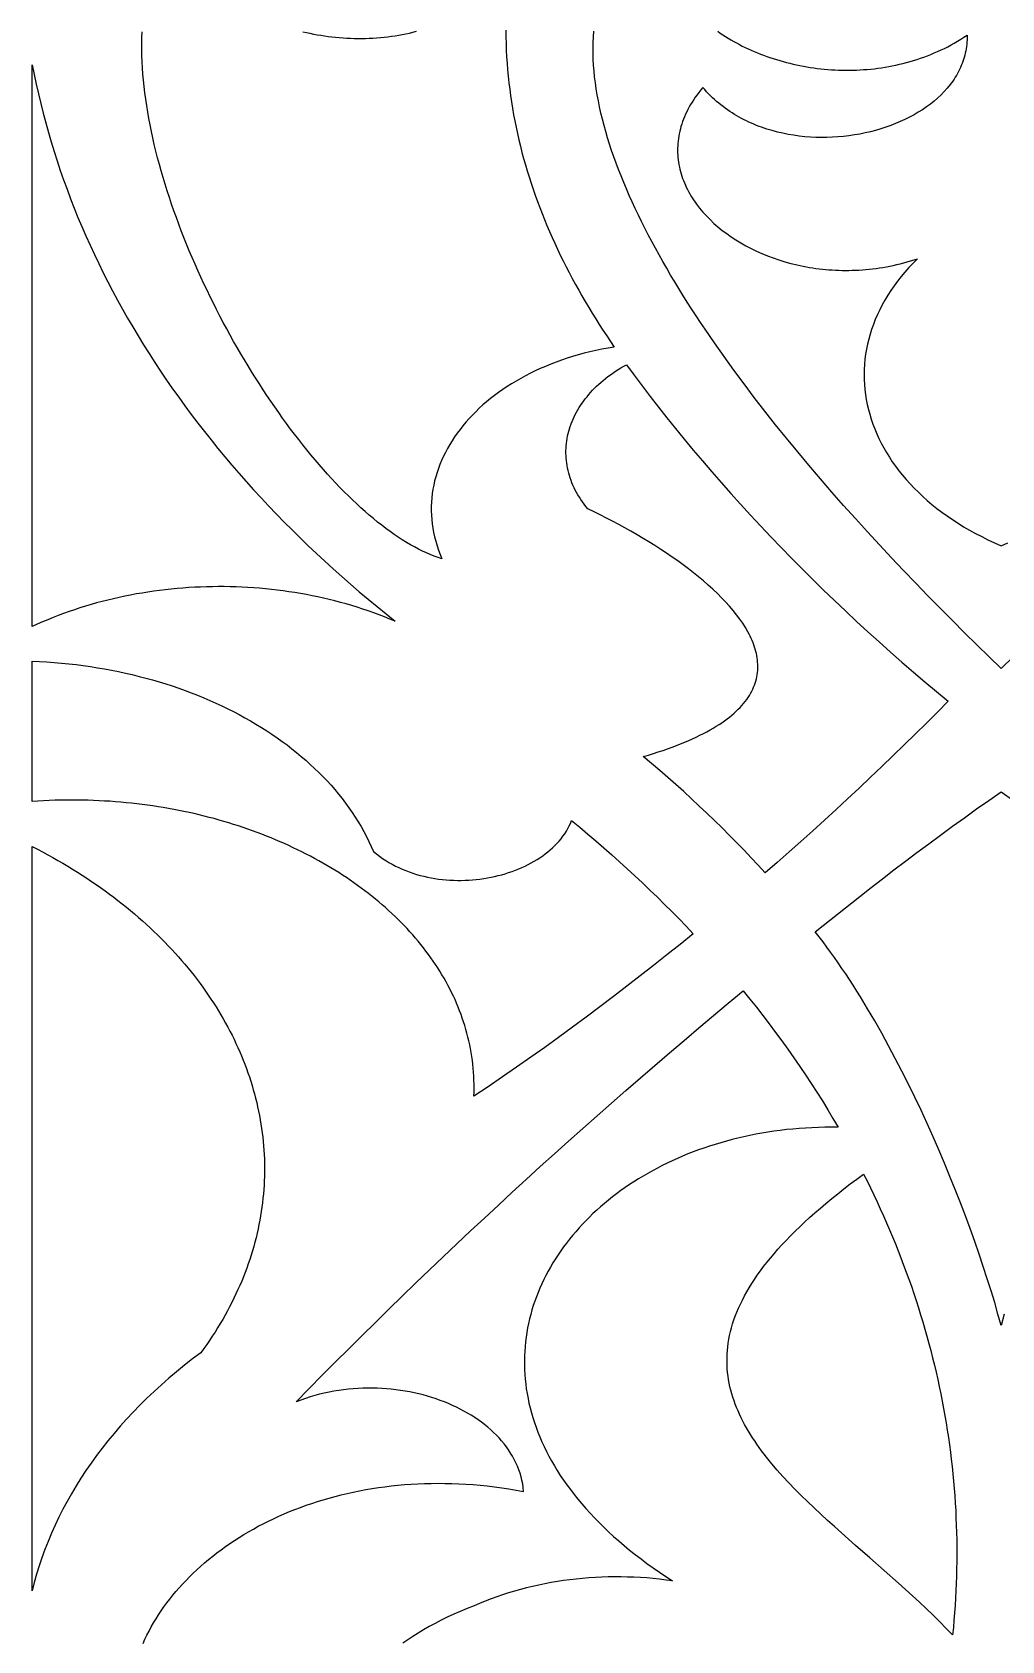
# Model space of a CAD drawing. Extents: x -4950 to -2150, y -1354 to 1346.
# Drawn here: x -4749.8 to -4600.4, y -810.6 to -562.7 of the extents above; entities that cross this region are included whole.
import ezdxf

# ---------------------------------------------------------------- set-up
doc = ezdxf.new("R2010")
doc.units = 0
doc.layers.add('LAYER_1', color=18, linetype='CONTINUOUS')

msp = doc.modelspace()

# ---------------------------------------------------------------- linework, layer by layer
at = {"layer": 'LAYER_1'}
for points in [[(-4676.87, -562.46), (-4676.86, -563.48), (-4676.83, -564.5), (-4676.79, -565.52), (-4676.74, -566.53), (-4676.67, -567.53), (-4676.59, -568.53), (-4676.5, -569.53), (-4676.39, -570.53), (-4676.27, -571.52), (-4676.14, -572.51), (-4675.99, -573.5), (-4675.83, -574.48), (-4675.66, -575.46), (-4675.48, -576.43), (-4675.28, -577.4), (-4675.08, -578.37), (-4674.86, -579.34), (-4674.62, -580.3), (-4674.38, -581.26), (-4674.12, -582.21), (-4673.85, -583.17), (-4673.57, -584.12), (-4673.28, -585.06), (-4672.98, -586.01), (-4672.66, -586.95), (-4672.34, -587.88), (-4672, -588.82), (-4671.65, -589.75), (-4671.29, -590.68), (-4670.92, -591.6), (-4670.54, -592.52), (-4670.15, -593.44), (-4669.74, -594.36), (-4669.33, -595.27), (-4668.9, -596.19), (-4668.47, -597.09), (-4668.02, -598), (-4667.57, -598.9), (-4667.1, -599.8), (-4666.62, -600.7), (-4666.14, -601.6), (-4665.64, -602.49), (-4665.14, -603.38), (-4664.62, -604.26), (-4664.1, -605.15), (-4663.56, -606.03), (-4663.02, -606.91), (-4662.47, -607.79), (-4661.9, -608.66), (-4661.33, -609.54), (-4660.75, -610.41), (-4660.16, -611.27), (-4661.12, -611.43), (-4662.06, -611.61), (-4662.99, -611.8), (-4663.9, -612.01), (-4664.81, -612.23), (-4665.7, -612.47), (-4666.58, -612.73), (-4667.44, -613), (-4668.29, -613.29), (-4669.13, -613.59), (-4669.95, -613.9), (-4670.76, -614.24), (-4671.55, -614.58), (-4672.33, -614.94), (-4673.09, -615.31), (-4673.83, -615.69), (-4674.57, -616.09), (-4675.28, -616.5), (-4675.98, -616.92), (-4676.66, -617.36), (-4677.33, -617.8), (-4677.98, -618.26), (-4678.61, -618.73), (-4679.22, -619.21), (-4679.82, -619.69), (-4680.4, -620.19), (-4680.96, -620.7), (-4681.5, -621.22), (-4682.02, -621.75), (-4682.53, -622.29), (-4683.01, -622.83), (-4683.48, -623.39), (-4683.92, -623.95), (-4684.35, -624.52), (-4684.76, -625.1), (-4685.14, -625.69), (-4685.51, -626.28), (-4685.85, -626.88), (-4686.18, -627.49), (-4686.48, -628.1), (-4686.76, -628.72), (-4687.02, -629.34), (-4687.25, -629.97), (-4687.47, -630.6), (-4687.66, -631.24), (-4687.83, -631.88), (-4687.98, -632.53), (-4688.1, -633.18), (-4688.2, -633.84), (-4688.27, -634.5), (-4688.33, -635.16), (-4688.35, -635.82), (-4688.36, -636.49), (-4688.34, -637.16), (-4688.29, -637.83), (-4688.22, -638.5), (-4688.12, -639.17), (-4688, -639.84), (-4687.85, -640.52), (-4687.67, -641.19), (-4687.47, -641.87), (-4687.25, -642.55), (-4686.99, -643.22), (-4686.71, -643.89), (-4687.3, -643.7), (-4687.9, -643.49), (-4688.5, -643.25), (-4689.11, -642.99), (-4689.72, -642.71), (-4690.33, -642.4), (-4690.95, -642.07), (-4691.57, -641.73), (-4692.19, -641.36), (-4692.82, -640.97), (-4693.45, -640.56), (-4694.08, -640.13), (-4694.71, -639.68), (-4695.35, -639.22), (-4695.99, -638.73), (-4696.63, -638.22), (-4697.27, -637.7), (-4697.91, -637.16), (-4698.55, -636.6), (-4699.2, -636.02), (-4699.84, -635.43), (-4700.49, -634.82), (-4701.13, -634.19), (-4701.77, -633.55), (-4702.42, -632.89), (-4703.06, -632.22), (-4703.7, -631.53), (-4704.34, -630.83), (-4704.98, -630.11), (-4705.62, -629.38), (-4706.26, -628.63), (-4706.89, -627.87), (-4707.52, -627.1), (-4708.15, -626.32), (-4708.78, -625.52), (-4709.4, -624.71), (-4710.02, -623.89), (-4710.64, -623.06), (-4711.25, -622.21), (-4711.86, -621.36), (-4712.47, -620.49), (-4713.07, -619.62), (-4713.67, -618.74), (-4714.26, -617.84), (-4714.84, -616.94), (-4715.43, -616.03), (-4716, -615.11), (-4716.57, -614.18), (-4717.14, -613.24), (-4717.7, -612.3), (-4718.25, -611.34), (-4718.8, -610.39), (-4719.33, -609.42), (-4719.87, -608.45), (-4720.39, -607.47), (-4720.91, -606.49), (-4721.42, -605.5), (-4721.92, -604.51), (-4722.42, -603.51), (-4722.9, -602.51), (-4723.38, -601.51), (-4723.85, -600.5), (-4724.3, -599.49), (-4724.75, -598.47), (-4725.2, -597.45), (-4725.63, -596.43), (-4726.05, -595.41), (-4726.46, -594.39), (-4726.86, -593.36), (-4727.25, -592.33), (-4727.63, -591.31), (-4727.99, -590.28), (-4728.35, -589.25), (-4728.7, -588.23), (-4729.03, -587.2), (-4729.35, -586.17), (-4729.66, -585.15), (-4729.96, -584.13), (-4730.24, -583.11), (-4730.51, -582.09), (-4730.77, -581.07), (-4731.02, -580.06), (-4731.25, -579.05), (-4731.47, -578.04), (-4731.67, -577.04), (-4731.86, -576.04), (-4732.03, -575.05), (-4732.19, -574.06), (-4732.34, -573.08), (-4732.47, -572.1), (-4732.59, -571.12), (-4732.69, -570.16), (-4732.77, -569.2), (-4732.84, -568.25), (-4732.89, -567.3), (-4732.92, -566.36), (-4732.94, -565.43), (-4732.94, -564.51), (-4732.93, -563.59), (-4732.9, -562.69)], [(-4708.15, -562.67), (-4707.6, -562.8), (-4707.04, -562.92), (-4706.49, -563.03), (-4705.93, -563.14), (-4705.37, -563.23), (-4704.8, -563.32), (-4704.23, -563.39), (-4703.66, -563.46), (-4703.09, -563.52), (-4702.52, -563.57), (-4701.95, -563.62), (-4701.37, -563.65), (-4700.8, -563.68), (-4700.22, -563.7), (-4699.64, -563.71), (-4699.07, -563.71), (-4698.49, -563.7), (-4697.92, -563.68), (-4697.34, -563.65), (-4696.77, -563.62), (-4696.2, -563.57), (-4695.63, -563.52), (-4695.06, -563.45), (-4694.49, -563.38), (-4693.93, -563.3), (-4693.37, -563.21), (-4692.82, -563.11), (-4692.26, -563), (-4691.71, -562.88), (-4691.17, -562.75), (-4690.63, -562.61)], [(-4598.68, -658.98), (-4600.55, -660.78), (-4602.42, -658.98), (-4604.3, -657.15), (-4606.18, -655.3), (-4608.07, -653.42), (-4609.95, -651.52), (-4611.84, -649.6), (-4613.72, -647.66), (-4615.59, -645.7), (-4617.46, -643.72), (-4619.32, -641.73), (-4621.17, -639.72), (-4623, -637.7), (-4624.82, -635.66), (-4626.62, -633.61), (-4628.4, -631.55), (-4630.16, -629.48), (-4631.9, -627.41), (-4633.61, -625.32), (-4635.3, -623.23), (-4636.95, -621.14), (-4638.58, -619.04), (-4640.17, -616.94), (-4641.72, -614.83), (-4643.24, -612.73), (-4644.72, -610.63), (-4646.16, -608.53), (-4646.86, -607.48), (-4647.56, -606.43), (-4648.24, -605.38), (-4648.91, -604.34), (-4649.57, -603.29), (-4650.21, -602.25), (-4650.84, -601.21), (-4651.47, -600.17), (-4652.07, -599.13), (-4652.67, -598.1), (-4653.25, -597.07), (-4653.82, -596.04), (-4654.38, -595.01), (-4654.92, -593.98), (-4655.44, -592.96), (-4655.96, -591.94), (-4656.45, -590.92), (-4656.94, -589.91), (-4657.4, -588.9), (-4657.86, -587.9), (-4658.29, -586.89), (-4658.71, -585.9), (-4659.12, -584.9), (-4659.51, -583.91), (-4659.88, -582.92), (-4660.23, -581.94), (-4660.57, -580.97), (-4660.89, -579.99), (-4661.19, -579.03), (-4661.47, -578.06), (-4661.74, -577.11), (-4661.99, -576.15), (-4662.21, -575.21), (-4662.42, -574.27), (-4662.61, -573.33), (-4662.79, -572.4), (-4662.94, -571.48), (-4663.07, -570.56), (-4663.18, -569.65), (-4663.27, -568.75), (-4663.34, -567.85), (-4663.39, -566.96), (-4663.42, -566.08), (-4663.43, -565.2), (-4663.41, -564.33), (-4663.38, -563.47), (-4663.32, -562.61)], [(-4644.22, -562.6), (-4643.82, -562.88), (-4643.42, -563.15), (-4643.01, -563.41), (-4642.6, -563.67), (-4642.18, -563.92), (-4641.75, -564.17), (-4641.31, -564.41), (-4640.87, -564.65), (-4640.43, -564.88), (-4639.98, -565.1), (-4639.52, -565.32), (-4639.05, -565.53), (-4638.59, -565.73), (-4638.11, -565.93), (-4637.63, -566.12), (-4637.15, -566.31), (-4636.66, -566.48), (-4636.17, -566.66), (-4635.67, -566.82), (-4635.17, -566.98), (-4634.66, -567.13), (-4634.16, -567.27), (-4633.64, -567.41), (-4633.13, -567.54), (-4632.61, -567.66), (-4632.08, -567.78), (-4631.56, -567.89), (-4631.03, -567.99), (-4630.5, -568.08), (-4629.96, -568.17), (-4629.42, -568.25), (-4628.89, -568.32), (-4628.34, -568.38), (-4627.8, -568.44), (-4627.26, -568.49), (-4626.71, -568.53), (-4626.16, -568.56), (-4625.61, -568.58), (-4625.06, -568.6), (-4624.51, -568.61), (-4623.96, -568.61), (-4623.4, -568.6), (-4622.85, -568.58), (-4622.3, -568.55), (-4621.74, -568.52), (-4621.19, -568.48), (-4620.63, -568.43), (-4620.08, -568.37), (-4619.53, -568.3), (-4618.97, -568.22), (-4618.42, -568.13), (-4617.87, -568.04), (-4617.32, -567.93), (-4616.77, -567.82), (-4616.22, -567.7), (-4615.68, -567.57), (-4615.13, -567.42), (-4614.59, -567.27), (-4614.05, -567.11), (-4613.51, -566.94), (-4612.98, -566.76), (-4612.44, -566.58), (-4611.91, -566.38), (-4611.38, -566.17), (-4610.86, -565.95), (-4610.34, -565.72), (-4609.82, -565.49), (-4609.3, -565.24), (-4608.79, -564.98), (-4608.28, -564.71), (-4607.78, -564.43), (-4607.28, -564.14), (-4606.78, -563.84), (-4606.29, -563.53), (-4605.8, -563.21), (-4605.8, -563.57), (-4605.81, -563.92), (-4605.83, -564.27), (-4605.86, -564.62), (-4605.9, -564.96), (-4605.95, -565.3), (-4606.01, -565.64), (-4606.08, -565.97), (-4606.16, -566.3), (-4606.25, -566.63), (-4606.35, -566.95), (-4606.45, -567.27), (-4606.57, -567.58), (-4606.7, -567.9), (-4606.83, -568.21), (-4606.97, -568.51), (-4607.12, -568.81), (-4607.28, -569.11), (-4607.45, -569.41), (-4607.63, -569.7), (-4607.81, -569.99), (-4608.01, -570.27), (-4608.21, -570.55), (-4608.42, -570.83), (-4608.85, -571.37), (-4609.32, -571.89), (-4609.82, -572.4), (-4610.34, -572.89), (-4610.89, -573.36), (-4611.46, -573.82), (-4612.06, -574.26), (-4612.68, -574.69), (-4613.32, -575.09), (-4613.98, -575.48), (-4614.67, -575.85), (-4615.37, -576.19), (-4616.09, -576.52), (-4616.82, -576.83), (-4617.57, -577.13), (-4618.34, -577.4), (-4619.11, -577.65), (-4619.9, -577.88), (-4620.7, -578.09), (-4621.52, -578.27), (-4622.34, -578.44), (-4623.16, -578.58), (-4624, -578.71), (-4624.84, -578.8), (-4625.69, -578.88), (-4626.54, -578.94), (-4627.39, -578.97), (-4628.24, -578.97), (-4629.1, -578.96), (-4629.95, -578.91), (-4630.81, -578.85), (-4631.66, -578.76), (-4632.5, -578.64), (-4633.35, -578.5), (-4634.18, -578.33), (-4635.01, -578.14), (-4635.84, -577.92), (-4636.65, -577.68), (-4637.45, -577.4), (-4637.85, -577.26), (-4638.25, -577.1), (-4638.64, -576.94), (-4639.03, -576.78), (-4639.41, -576.6), (-4639.79, -576.42), (-4640.17, -576.23), (-4640.55, -576.04), (-4640.92, -575.84), (-4641.28, -575.63), (-4641.65, -575.41), (-4642.01, -575.19), (-4642.36, -574.95), (-4642.71, -574.72), (-4643.06, -574.47), (-4643.4, -574.22), (-4643.73, -573.96), (-4644.07, -573.69), (-4644.39, -573.41), (-4644.71, -573.13), (-4645.03, -572.84), (-4645.34, -572.54), (-4645.64, -572.24), (-4645.94, -571.92), (-4646.23, -571.6), (-4646.52, -571.27), (-4646.83, -571.65), (-4647.12, -572.02), (-4647.4, -572.39), (-4647.67, -572.77), (-4647.92, -573.14), (-4648.16, -573.52), (-4648.39, -573.89), (-4648.61, -574.27), (-4648.81, -574.64), (-4649, -575.02), (-4649.18, -575.39), (-4649.34, -575.77), (-4649.49, -576.15), (-4649.63, -576.52), (-4649.76, -576.9), (-4649.88, -577.27), (-4649.98, -577.65), (-4650.08, -578.02), (-4650.16, -578.39), (-4650.23, -578.77), (-4650.28, -579.14), (-4650.33, -579.51), (-4650.37, -579.88), (-4650.39, -580.25), (-4650.41, -580.62), (-4650.41, -580.99), (-4650.4, -581.35), (-4650.38, -581.72), (-4650.35, -582.08), (-4650.31, -582.44), (-4650.26, -582.8), (-4650.2, -583.16), (-4650.13, -583.52), (-4650.05, -583.87), (-4649.96, -584.22), (-4649.86, -584.57), (-4649.75, -584.92), (-4649.63, -585.27), (-4649.5, -585.61), (-4649.36, -585.96), (-4649.21, -586.3), (-4649.06, -586.63), (-4648.89, -586.97), (-4648.72, -587.3), (-4648.53, -587.63), (-4648.34, -587.96), (-4648.14, -588.28), (-4647.93, -588.6), (-4647.71, -588.92), (-4647.49, -589.24), (-4647.01, -589.86), (-4646.51, -590.46), (-4645.97, -591.06), (-4645.4, -591.63), (-4644.8, -592.2), (-4644.18, -592.75), (-4643.52, -593.28), (-4642.84, -593.79), (-4642.14, -594.28), (-4641.41, -594.76), (-4640.66, -595.22), (-4639.88, -595.66), (-4639.08, -596.08), (-4638.26, -596.47), (-4637.42, -596.85), (-4636.56, -597.2), (-4635.68, -597.53), (-4634.79, -597.83), (-4633.87, -598.12), (-4632.95, -598.37), (-4632, -598.6), (-4631.05, -598.81), (-4630.56, -598.9), (-4630.07, -598.99), (-4629.58, -599.06), (-4629.09, -599.14), (-4628.59, -599.2), (-4628.1, -599.26), (-4627.59, -599.31), (-4627.09, -599.35), (-4626.58, -599.39), (-4626.07, -599.41), (-4625.56, -599.44), (-4625.05, -599.45), (-4624.54, -599.45), (-4624.02, -599.45), (-4623.5, -599.44), (-4622.98, -599.42), (-4622.46, -599.4), (-4621.93, -599.36), (-4621.41, -599.32), (-4620.88, -599.27), (-4620.35, -599.21), (-4619.83, -599.14), (-4619.3, -599.07), (-4618.77, -598.98), (-4618.24, -598.89), (-4617.7, -598.79), (-4617.17, -598.68), (-4616.64, -598.56), (-4616.11, -598.43), (-4615.57, -598.29), (-4615.04, -598.14), (-4614.51, -597.99), (-4613.98, -597.82), (-4613.44, -597.65), (-4614.12, -598.33), (-4614.77, -599.01), (-4615.38, -599.71), (-4615.97, -600.41), (-4616.53, -601.12), (-4617.05, -601.84), (-4617.55, -602.56), (-4618.02, -603.29), (-4618.46, -604.03), (-4618.88, -604.77), (-4619.26, -605.51), (-4619.61, -606.26), (-4619.94, -607.02), (-4620.24, -607.78), (-4620.51, -608.54), (-4620.75, -609.3), (-4620.96, -610.07), (-4621.14, -610.84), (-4621.3, -611.61), (-4621.43, -612.38), (-4621.53, -613.15), (-4621.6, -613.93), (-4621.64, -614.7), (-4621.66, -615.48), (-4621.65, -616.25), (-4621.61, -617.02), (-4621.54, -617.79), (-4621.45, -618.56), (-4621.33, -619.33), (-4621.18, -620.09), (-4621.01, -620.86), (-4620.81, -621.62), (-4620.58, -622.37), (-4620.32, -623.12), (-4620.04, -623.87), (-4619.73, -624.61), (-4619.39, -625.35), (-4619.03, -626.08), (-4618.64, -626.8), (-4618.23, -627.52), (-4617.78, -628.23), (-4617.32, -628.94), (-4616.82, -629.64), (-4616.3, -630.33), (-4615.75, -631.01), (-4615.18, -631.68), (-4614.58, -632.34), (-4613.96, -633), (-4613.31, -633.64), (-4612.64, -634.28), (-4611.94, -634.9), (-4611.21, -635.51), (-4610.46, -636.12), (-4609.68, -636.71), (-4608.88, -637.28), (-4608.06, -637.85), (-4607.2, -638.4), (-4606.33, -638.94), (-4605.43, -639.46), (-4604.5, -639.97), (-4603.55, -640.47), (-4602.58, -640.95), (-4601.58, -641.42), (-4600.55, -641.87), (-4599.53, -641.42)], [(-4600.07, -760.27), (-4600.55, -762), (-4601.04, -760.27), (-4601.55, -758.49), (-4602.1, -756.67), (-4602.69, -754.82), (-4603.3, -752.93), (-4603.95, -751.01), (-4604.62, -749.07), (-4605.33, -747.1), (-4606.07, -745.11), (-4606.83, -743.11), (-4607.62, -741.09), (-4608.44, -739.06), (-4609.28, -737.02), (-4610.15, -734.98), (-4611.04, -732.93), (-4611.95, -730.9), (-4612.89, -728.86), (-4613.85, -726.84), (-4614.83, -724.83), (-4615.83, -722.84), (-4616.86, -720.86), (-4617.9, -718.91), (-4618.96, -716.98), (-4620.03, -715.09), (-4621.13, -713.22), (-4622.24, -711.39), (-4622.8, -710.5), (-4623.36, -709.61), (-4623.93, -708.73), (-4624.5, -707.86), (-4625.08, -707.01), (-4625.65, -706.16), (-4626.24, -705.33), (-4626.82, -704.51), (-4627.41, -703.71), (-4628, -702.91), (-4628.59, -702.14), (-4629.19, -701.37), (-4625.77, -698.63), (-4622.32, -695.91), (-4620.58, -694.55), (-4618.83, -693.19), (-4617.07, -691.84), (-4615.3, -690.49), (-4613.52, -689.14), (-4611.72, -687.79), (-4609.9, -686.45), (-4608.07, -685.11), (-4606.22, -683.78), (-4604.35, -682.44), (-4602.46, -681.11), (-4600.55, -679.79), (-4598.64, -681.11)], [(-4732.76, -811.02), (-4732.47, -810.37), (-4732.16, -809.73), (-4731.83, -809.1), (-4731.49, -808.47), (-4731.13, -807.84), (-4730.76, -807.22), (-4730.37, -806.6), (-4729.96, -805.99), (-4729.54, -805.38), (-4729.1, -804.78), (-4728.64, -804.18), (-4728.17, -803.59), (-4727.69, -803.01), (-4727.19, -802.43), (-4726.67, -801.86), (-4726.14, -801.3), (-4725.6, -800.74), (-4725.04, -800.2), (-4724.46, -799.65), (-4723.87, -799.12), (-4723.27, -798.59), (-4722.66, -798.08), (-4722.03, -797.57), (-4721.38, -797.07), (-4720.72, -796.57), (-4720.05, -796.09), (-4719.37, -795.62), (-4718.67, -795.15), (-4717.96, -794.7), (-4717.24, -794.25), (-4716.51, -793.81), (-4715.76, -793.39), (-4715, -792.97), (-4714.23, -792.57), (-4713.45, -792.17), (-4712.65, -791.79), (-4711.84, -791.42), (-4711.03, -791.06), (-4710.2, -790.71), (-4709.36, -790.37), (-4708.5, -790.05), (-4707.64, -789.73), (-4706.77, -789.43), (-4705.88, -789.15), (-4704.99, -788.87), (-4704.09, -788.61), (-4703.17, -788.36), (-4702.25, -788.12), (-4701.31, -787.9), (-4700.37, -787.69), (-4699.42, -787.5), (-4698.46, -787.32), (-4697.48, -787.15), (-4696.5, -787), (-4695.51, -786.87), (-4694.52, -786.75), (-4693.51, -786.64), (-4692.5, -786.55), (-4691.47, -786.48), (-4690.44, -786.42), (-4689.4, -786.37), (-4688.36, -786.35), (-4687.3, -786.34), (-4686.24, -786.35), (-4685.17, -786.37), (-4684.1, -786.41), (-4683.01, -786.47), (-4681.92, -786.54), (-4680.83, -786.64), (-4679.73, -786.75), (-4678.62, -786.88), (-4677.5, -787.03), (-4676.38, -787.19), (-4675.25, -787.38), (-4674.12, -787.58), (-4674.18, -787.01), (-4674.27, -786.44), (-4674.38, -785.88), (-4674.52, -785.32), (-4674.68, -784.78), (-4674.87, -784.24), (-4675.07, -783.71), (-4675.31, -783.19), (-4675.56, -782.68), (-4675.83, -782.18), (-4676.13, -781.68), (-4676.44, -781.2), (-4676.78, -780.73), (-4677.13, -780.26), (-4677.51, -779.81), (-4677.9, -779.36), (-4678.31, -778.93), (-4678.74, -778.51), (-4679.19, -778.1), (-4679.65, -777.69), (-4680.13, -777.3), (-4680.63, -776.93), (-4681.14, -776.56), (-4681.66, -776.2), (-4682.2, -775.86), (-4682.75, -775.53), (-4683.32, -775.21), (-4683.9, -774.9), (-4684.49, -774.61), (-4685.09, -774.33), (-4685.71, -774.06), (-4686.33, -773.8), (-4686.97, -773.56), (-4687.62, -773.33), (-4688.27, -773.12), (-4688.94, -772.92), (-4689.61, -772.73), (-4690.29, -772.56), (-4690.98, -772.41), (-4691.67, -772.26), (-4692.37, -772.14), (-4693.08, -772.03), (-4693.8, -771.93), (-4694.51, -771.85), (-4695.24, -771.78), (-4695.96, -771.73), (-4696.69, -771.7), (-4697.43, -771.68), (-4698.16, -771.68), (-4698.9, -771.7), (-4699.64, -771.73), (-4700.38, -771.78), (-4701.12, -771.85), (-4701.87, -771.94), (-4702.61, -772.04), (-4703.35, -772.16), (-4704.09, -772.3), (-4704.83, -772.46), (-4705.56, -772.63), (-4706.29, -772.83), (-4707.02, -773.04), (-4707.75, -773.27), (-4708.47, -773.52), (-4709.19, -773.79), (-4707.17, -771.74), (-4705.15, -769.69), (-4703.12, -767.64), (-4701.07, -765.6), (-4699.02, -763.57), (-4696.96, -761.54), (-4694.89, -759.51), (-4692.82, -757.49), (-4690.73, -755.47), (-4688.63, -753.46), (-4686.53, -751.46), (-4684.42, -749.45), (-4682.29, -747.46), (-4680.16, -745.47), (-4678.02, -743.48), (-4675.87, -741.5), (-4673.72, -739.52), (-4671.55, -737.54), (-4669.37, -735.58), (-4667.19, -733.61), (-4665, -731.66), (-4662.8, -729.7), (-4660.59, -727.75), (-4658.37, -725.81), (-4656.14, -723.87), (-4653.9, -721.94), (-4651.66, -720.01), (-4649.41, -718.09), (-4647.14, -716.17), (-4644.87, -714.26), (-4642.59, -712.35), (-4640.31, -710.45), (-4639.27, -711.72), (-4638.26, -712.99), (-4637.26, -714.27), (-4636.27, -715.56), (-4635.3, -716.86), (-4634.35, -718.16), (-4633.41, -719.46), (-4632.49, -720.78), (-4631.58, -722.1), (-4630.69, -723.42), (-4629.81, -724.75), (-4628.95, -726.08), (-4628.1, -727.43), (-4627.28, -728.77), (-4626.46, -730.12), (-4625.67, -731.48), (-4626.69, -731.47), (-4627.7, -731.48), (-4628.71, -731.51), (-4629.7, -731.55), (-4630.7, -731.6), (-4631.68, -731.67), (-4632.66, -731.76), (-4633.63, -731.85), (-4634.59, -731.97), (-4635.55, -732.1), (-4636.49, -732.24), (-4637.43, -732.39), (-4638.36, -732.56), (-4639.28, -732.74), (-4640.2, -732.94), (-4641.1, -733.15), (-4642, -733.37), (-4642.88, -733.61), (-4643.76, -733.86), (-4644.63, -734.12), (-4645.49, -734.39), (-4646.34, -734.68), (-4647.18, -734.97), (-4648, -735.28), (-4648.82, -735.6), (-4649.63, -735.94), (-4650.43, -736.28), (-4651.22, -736.64), (-4652, -737.01), (-4652.76, -737.38), (-4653.52, -737.77), (-4654.26, -738.17), (-4655, -738.58), (-4655.72, -739), (-4656.43, -739.43), (-4657.13, -739.87), (-4657.81, -740.32), (-4658.49, -740.78), (-4659.15, -741.25), (-4659.8, -741.73), (-4660.44, -742.22), (-4661.06, -742.71), (-4661.68, -743.22), (-4662.28, -743.73), (-4662.86, -744.26), (-4663.44, -744.79), (-4664, -745.33), (-4664.54, -745.88), (-4665.07, -746.43), (-4665.59, -747), (-4666.1, -747.57), (-4666.59, -748.14), (-4667.06, -748.73), (-4667.53, -749.32), (-4667.97, -749.92), (-4668.41, -750.53), (-4668.82, -751.14), (-4669.23, -751.76), (-4669.62, -752.39), (-4669.99, -753.02), (-4670.34, -753.65), (-4670.69, -754.3), (-4671.01, -754.95), (-4671.32, -755.6), (-4671.61, -756.26), (-4671.89, -756.93), (-4672.15, -757.6), (-4672.4, -758.27), (-4672.63, -758.95), (-4672.84, -759.63), (-4673.03, -760.32), (-4673.21, -761.01), (-4673.37, -761.71), (-4673.51, -762.41), (-4673.63, -763.11), (-4673.74, -763.82), (-4673.83, -764.53), (-4673.9, -765.24), (-4673.95, -765.96), (-4673.99, -766.68), (-4674.01, -767.4), (-4674, -768.13), (-4673.98, -768.85), (-4673.94, -769.58), (-4673.88, -770.31), (-4673.8, -771.05), (-4673.71, -771.78), (-4673.59, -772.52), (-4673.45, -773.26), (-4673.3, -773.99), (-4673.12, -774.73), (-4672.92, -775.48), (-4672.71, -776.22), (-4672.47, -776.96), (-4672.21, -777.7), (-4671.93, -778.44), (-4671.63, -779.19), (-4671.31, -779.93), (-4670.97, -780.67), (-4670.61, -781.42), (-4670.22, -782.16), (-4669.82, -782.9), (-4669.39, -783.64), (-4668.94, -784.38), (-4668.47, -785.12), (-4667.98, -785.85), (-4667.46, -786.59), (-4666.92, -787.32), (-4666.36, -788.05), (-4665.78, -788.78), (-4665.17, -789.51), (-4664.54, -790.23), (-4663.88, -790.95), (-4663.21, -791.67), (-4662.51, -792.39), (-4661.78, -793.1), (-4661.04, -793.81), (-4660.26, -794.52), (-4659.47, -795.23), (-4658.65, -795.93), (-4657.8, -796.62), (-4656.93, -797.31), (-4656.04, -798), (-4655.12, -798.69), (-4654.18, -799.37), (-4653.21, -800.04), (-4652.21, -800.71), (-4651.19, -801.37), (-4652.18, -801.24), (-4653.17, -801.12), (-4654.16, -801.02), (-4655.15, -800.93), (-4656.14, -800.86), (-4657.13, -800.81), (-4658.12, -800.78), (-4659.12, -800.76), (-4660.11, -800.76), (-4661.1, -800.77), (-4662.09, -800.81), (-4663.07, -800.85), (-4664.06, -800.92), (-4665.04, -801), (-4666.02, -801.1), (-4666.99, -801.21), (-4667.96, -801.34), (-4668.93, -801.49), (-4669.89, -801.65), (-4670.85, -801.83), (-4671.8, -802.03), (-4672.74, -802.24), (-4673.68, -802.47), (-4674.61, -802.71), (-4675.54, -802.97), (-4676.45, -803.24), (-4677.36, -803.54), (-4678.26, -803.84), (-4679.15, -804.16), (-4680.03, -804.5), (-4680.9, -804.85), (-4681.76, -805.22), (-4682.84, -805.65), (-4683.89, -806.08), (-4684.9, -806.53), (-4685.89, -806.98), (-4686.84, -807.45), (-4687.77, -807.93), (-4688.67, -808.41), (-4689.54, -808.91), (-4690.38, -809.42), (-4691.19, -809.93), (-4691.97, -810.46), (-4692.72, -810.99)]]:
    msp.add_lwpolyline(points, dxfattribs=at)
for points in [[(-4693.9, -653.52), (-4694.72, -653.17), (-4695.54, -652.84), (-4696.37, -652.52), (-4697.21, -652.22), (-4698.05, -651.92), (-4698.9, -651.63), (-4699.75, -651.36), (-4700.6, -651.1), (-4701.46, -650.85), (-4702.33, -650.61), (-4703.2, -650.38), (-4704.07, -650.16), (-4704.95, -649.96), (-4705.83, -649.76), (-4706.72, -649.58), (-4707.6, -649.41), (-4708.5, -649.24), (-4709.39, -649.1), (-4710.29, -648.96), (-4711.18, -648.83), (-4712.08, -648.72), (-4712.99, -648.61), (-4713.89, -648.52), (-4714.8, -648.44), (-4715.71, -648.37), (-4716.61, -648.31), (-4717.52, -648.26), (-4718.43, -648.22), (-4719.34, -648.2), (-4720.25, -648.18), (-4721.16, -648.18), (-4722.07, -648.19), (-4722.98, -648.21), (-4723.89, -648.24), (-4724.8, -648.28), (-4725.71, -648.33), (-4726.62, -648.4), (-4727.52, -648.47), (-4728.42, -648.56), (-4729.33, -648.66), (-4730.23, -648.77), (-4731.12, -648.89), (-4732.02, -649.02), (-4732.91, -649.16), (-4733.8, -649.31), (-4734.68, -649.48), (-4735.56, -649.65), (-4736.44, -649.84), (-4737.32, -650.04), (-4738.19, -650.25), (-4739.06, -650.47), (-4739.92, -650.7), (-4740.77, -650.94), (-4741.63, -651.2), (-4742.48, -651.46), (-4743.32, -651.74), (-4744.15, -652.02), (-4744.99, -652.32), (-4745.81, -652.63), (-4746.63, -652.95), (-4747.44, -653.28), (-4748.25, -653.62), (-4749.05, -653.98), (-4749.84, -654.34), (-4749.84, -567.8), (-4749.54, -569.29), (-4749.23, -570.78), (-4748.89, -572.27), (-4748.53, -573.75), (-4748.16, -575.23), (-4747.76, -576.71), (-4747.35, -578.18), (-4746.92, -579.65), (-4746.47, -581.12), (-4746, -582.58), (-4745.51, -584.04), (-4745, -585.5), (-4744.47, -586.95), (-4743.92, -588.4), (-4743.36, -589.84), (-4742.78, -591.28), (-4742.17, -592.71), (-4741.55, -594.14), (-4740.91, -595.57), (-4740.26, -596.99), (-4739.58, -598.4), (-4738.89, -599.82), (-4738.17, -601.22), (-4737.44, -602.62), (-4736.69, -604.02), (-4735.93, -605.41), (-4735.14, -606.79), (-4734.34, -608.17), (-4733.52, -609.55), (-4732.68, -610.92), (-4731.82, -612.28), (-4730.95, -613.64), (-4730.05, -614.99), (-4729.14, -616.34), (-4728.21, -617.68), (-4727.27, -619.01), (-4726.31, -620.34), (-4725.33, -621.66), (-4724.33, -622.97), (-4723.31, -624.28), (-4722.28, -625.58), (-4721.23, -626.88), (-4720.17, -628.17), (-4719.08, -629.45), (-4717.98, -630.72), (-4716.86, -631.99), (-4715.73, -633.25), (-4714.58, -634.51), (-4713.41, -635.75), (-4712.22, -636.99), (-4711.02, -638.22), (-4709.8, -639.45), (-4708.57, -640.66), (-4707.32, -641.87), (-4706.05, -643.07), (-4704.76, -644.27), (-4703.46, -645.45), (-4702.15, -646.63), (-4700.81, -647.8), (-4699.46, -648.96), (-4698.1, -650.11), (-4696.71, -651.25), (-4695.32, -652.39)], [(-4636.9, -692.29), (-4637.98, -691.12), (-4639.07, -689.95), (-4640.17, -688.79), (-4641.29, -687.64), (-4642.42, -686.5), (-4643.56, -685.36), (-4644.71, -684.23), (-4645.88, -683.1), (-4647.06, -681.99), (-4648.26, -680.88), (-4649.46, -679.77), (-4650.68, -678.68), (-4651.91, -677.59), (-4653.16, -676.51), (-4654.42, -675.43), (-4655.69, -674.36), (-4654.9, -674.13), (-4654.13, -673.89), (-4653.38, -673.65), (-4652.65, -673.41), (-4651.94, -673.16), (-4651.25, -672.91), (-4650.58, -672.66), (-4649.93, -672.4), (-4649.3, -672.14), (-4648.69, -671.88), (-4648.1, -671.62), (-4647.52, -671.35), (-4646.97, -671.09), (-4646.43, -670.81), (-4645.91, -670.54), (-4645.41, -670.26), (-4644.93, -669.99), (-4644.47, -669.7), (-4644.02, -669.42), (-4643.6, -669.14), (-4643.18, -668.85), (-4642.79, -668.56), (-4642.41, -668.27), (-4642.05, -667.97), (-4641.71, -667.68), (-4641.38, -667.38), (-4641.07, -667.08), (-4640.78, -666.78), (-4640.5, -666.48), (-4640.24, -666.17), (-4639.99, -665.87), (-4639.76, -665.56), (-4639.55, -665.25), (-4639.35, -664.94), (-4639.16, -664.63), (-4638.99, -664.31), (-4638.83, -664), (-4638.69, -663.68), (-4638.57, -663.36), (-4638.45, -663.04), (-4638.35, -662.72), (-4638.27, -662.4), (-4638.2, -662.08), (-4638.14, -661.76), (-4638.1, -661.43), (-4638.06, -661.11), (-4638.05, -660.78), (-4638.04, -660.46), (-4638.05, -660.13), (-4638.07, -659.8), (-4638.1, -659.47), (-4638.14, -659.14), (-4638.2, -658.81), (-4638.27, -658.48), (-4638.35, -658.15), (-4638.44, -657.82), (-4638.54, -657.49), (-4638.65, -657.16), (-4638.78, -656.82), (-4638.91, -656.49), (-4639.06, -656.16), (-4639.22, -655.83), (-4639.38, -655.49), (-4639.56, -655.16), (-4639.94, -654.49), (-4640.36, -653.83), (-4640.82, -653.17), (-4641.32, -652.51), (-4641.85, -651.85), (-4642.41, -651.19), (-4643, -650.53), (-4643.63, -649.88), (-4644.28, -649.23), (-4644.96, -648.59), (-4645.67, -647.95), (-4646.4, -647.31), (-4647.16, -646.68), (-4647.94, -646.05), (-4648.74, -645.43), (-4649.55, -644.82), (-4650.39, -644.21), (-4651.25, -643.62), (-4652.12, -643.02), (-4653, -642.44), (-4653.9, -641.86), (-4654.81, -641.3), (-4655.72, -640.74), (-4656.65, -640.19), (-4657.59, -639.65), (-4658.53, -639.13), (-4659.47, -638.61), (-4660.42, -638.1), (-4661.38, -637.61), (-4662.33, -637.12), (-4663.28, -636.65), (-4664.23, -636.2), (-4664.52, -635.84), (-4664.79, -635.49), (-4665.05, -635.13), (-4665.3, -634.77), (-4665.54, -634.41), (-4665.76, -634.04), (-4665.97, -633.67), (-4666.16, -633.3), (-4666.35, -632.93), (-4666.52, -632.56), (-4666.68, -632.18), (-4666.82, -631.81), (-4666.95, -631.43), (-4667.07, -631.05), (-4667.18, -630.67), (-4667.28, -630.29), (-4667.36, -629.91), (-4667.43, -629.53), (-4667.49, -629.15), (-4667.54, -628.76), (-4667.57, -628.38), (-4667.59, -628), (-4667.6, -627.62), (-4667.6, -627.24), (-4667.59, -626.86), (-4667.56, -626.48), (-4667.52, -626.1), (-4667.47, -625.72), (-4667.41, -625.34), (-4667.34, -624.96), (-4667.25, -624.59), (-4667.16, -624.22), (-4667.05, -623.85), (-4666.93, -623.48), (-4666.8, -623.11), (-4666.66, -622.74), (-4666.5, -622.38), (-4666.34, -622.02), (-4666.16, -621.66), (-4665.97, -621.31), (-4665.78, -620.95), (-4665.57, -620.6), (-4665.35, -620.26), (-4665.12, -619.91), (-4664.87, -619.57), (-4664.62, -619.24), (-4664.36, -618.91), (-4664.08, -618.58), (-4663.8, -618.25), (-4663.5, -617.93), (-4663.19, -617.62), (-4662.88, -617.31), (-4662.55, -617), (-4662.21, -616.7), (-4661.86, -616.4), (-4661.5, -616.11), (-4661.13, -615.82), (-4660.75, -615.54), (-4660.36, -615.27), (-4659.96, -615), (-4659.55, -614.73), (-4659.13, -614.47), (-4658.7, -614.22), (-4658.26, -613.98), (-4657.08, -615.59), (-4655.87, -617.22), (-4654.63, -618.86), (-4653.36, -620.5), (-4652.06, -622.15), (-4650.73, -623.8), (-4649.37, -625.46), (-4647.99, -627.13), (-4646.58, -628.8), (-4645.14, -630.47), (-4643.69, -632.14), (-4642.2, -633.81), (-4640.7, -635.48), (-4639.17, -637.15), (-4637.62, -638.81), (-4636.05, -640.48), (-4634.46, -642.13), (-4632.85, -643.79), (-4631.22, -645.43), (-4629.57, -647.07), (-4627.91, -648.7), (-4626.23, -650.32), (-4624.53, -651.93), (-4622.82, -653.53), (-4621.1, -655.12), (-4619.36, -656.7), (-4617.61, -658.26), (-4615.85, -659.81), (-4614.08, -661.34), (-4612.29, -662.85), (-4610.5, -664.35), (-4608.7, -665.83), (-4610.38, -667.51), (-4612.07, -669.2), (-4613.77, -670.88), (-4615.49, -672.55), (-4617.21, -674.22), (-4618.94, -675.89), (-4620.69, -677.55), (-4622.45, -679.21), (-4624.22, -680.87), (-4625.99, -682.51), (-4627.79, -684.16), (-4629.59, -685.8), (-4631.4, -687.43), (-4633.22, -689.05), (-4635.06, -690.67)], [(-4681.78, -726.71), (-4681.76, -726.09), (-4681.75, -725.46), (-4681.75, -724.84), (-4681.77, -724.22), (-4681.79, -723.61), (-4681.83, -722.99), (-4681.88, -722.38), (-4681.95, -721.77), (-4682.02, -721.17), (-4682.1, -720.56), (-4682.2, -719.96), (-4682.31, -719.36), (-4682.43, -718.76), (-4682.56, -718.17), (-4682.7, -717.58), (-4682.85, -716.99), (-4683.01, -716.4), (-4683.19, -715.82), (-4683.37, -715.24), (-4683.57, -714.66), (-4683.77, -714.09), (-4683.99, -713.52), (-4684.21, -712.95), (-4684.45, -712.38), (-4684.69, -711.82), (-4684.95, -711.26), (-4685.22, -710.71), (-4685.5, -710.16), (-4685.78, -709.61), (-4686.08, -709.07), (-4686.38, -708.52), (-4686.7, -707.99), (-4687.03, -707.45), (-4687.36, -706.92), (-4687.7, -706.4), (-4688.06, -705.87), (-4688.42, -705.36), (-4688.79, -704.84), (-4689.17, -704.33), (-4689.56, -703.82), (-4689.96, -703.32), (-4690.37, -702.82), (-4690.79, -702.33), (-4691.21, -701.84), (-4691.65, -701.35), (-4692.09, -700.87), (-4692.54, -700.4), (-4693, -699.92), (-4693.47, -699.46), (-4693.94, -698.99), (-4694.43, -698.53), (-4694.92, -698.08), (-4695.42, -697.63), (-4695.93, -697.19), (-4696.45, -696.75), (-4696.97, -696.31), (-4697.5, -695.88), (-4698.04, -695.46), (-4698.59, -695.04), (-4699.14, -694.62), (-4699.7, -694.21), (-4700.27, -693.81), (-4700.84, -693.41), (-4701.43, -693.02), (-4702.02, -692.63), (-4702.61, -692.24), (-4703.22, -691.87), (-4703.83, -691.49), (-4704.44, -691.13), (-4705.07, -690.77), (-4705.7, -690.41), (-4706.33, -690.06), (-4706.98, -689.72), (-4707.63, -689.38), (-4708.28, -689.05), (-4708.94, -688.72), (-4709.61, -688.4), (-4710.28, -688.09), (-4710.96, -687.78), (-4711.65, -687.48), (-4712.34, -687.18), (-4713.04, -686.9), (-4713.74, -686.61), (-4714.45, -686.34), (-4715.16, -686.07), (-4715.88, -685.8), (-4716.6, -685.54), (-4717.33, -685.29), (-4718.07, -685.05), (-4718.81, -684.81), (-4719.55, -684.58), (-4720.3, -684.36), (-4721.05, -684.14), (-4721.81, -683.93), (-4722.58, -683.73), (-4723.34, -683.53), (-4724.12, -683.34), (-4724.89, -683.16), (-4725.67, -682.99), (-4726.46, -682.82), (-4727.25, -682.66), (-4728.04, -682.51), (-4728.84, -682.36), (-4729.64, -682.22), (-4730.45, -682.09), (-4731.26, -681.97), (-4732.07, -681.85), (-4732.88, -681.75), (-4733.7, -681.65), (-4734.53, -681.55), (-4735.35, -681.47), (-4736.18, -681.39), (-4737.02, -681.32), (-4737.85, -681.26), (-4738.69, -681.21), (-4739.53, -681.17), (-4740.38, -681.13), (-4741.23, -681.1), (-4742.08, -681.08), (-4742.93, -681.07), (-4743.79, -681.06), (-4744.64, -681.07), (-4745.5, -681.08), (-4746.37, -681.1), (-4747.23, -681.13), (-4748.1, -681.17), (-4748.97, -681.22), (-4749.84, -681.28), (-4749.84, -659.68), (-4748.7, -659.73), (-4747.56, -659.79), (-4746.43, -659.87), (-4745.31, -659.97), (-4744.19, -660.08), (-4743.08, -660.2), (-4741.97, -660.34), (-4740.87, -660.5), (-4739.77, -660.67), (-4738.69, -660.86), (-4737.61, -661.05), (-4736.54, -661.27), (-4735.47, -661.5), (-4734.42, -661.74), (-4733.37, -662), (-4732.33, -662.27), (-4731.3, -662.55), (-4730.28, -662.85), (-4729.27, -663.16), (-4728.26, -663.48), (-4727.27, -663.82), (-4726.29, -664.17), (-4725.32, -664.54), (-4724.35, -664.91), (-4723.4, -665.3), (-4722.46, -665.7), (-4721.53, -666.12), (-4720.61, -666.55), (-4719.71, -666.99), (-4718.81, -667.44), (-4717.93, -667.9), (-4717.06, -668.37), (-4716.2, -668.86), (-4715.36, -669.36), (-4714.53, -669.87), (-4713.71, -670.39), (-4712.9, -670.92), (-4712.11, -671.46), (-4711.34, -672.02), (-4710.58, -672.58), (-4709.83, -673.15), (-4709.1, -673.74), (-4708.38, -674.34), (-4707.68, -674.94), (-4706.99, -675.56), (-4706.32, -676.18), (-4705.67, -676.82), (-4705.03, -677.46), (-4704.41, -678.12), (-4703.8, -678.78), (-4703.22, -679.46), (-4702.65, -680.14), (-4702.09, -680.83), (-4701.56, -681.53), (-4701.04, -682.24), (-4700.54, -682.96), (-4700.06, -683.68), (-4699.6, -684.42), (-4699.16, -685.16), (-4698.74, -685.91), (-4698.33, -686.67), (-4697.95, -687.44), (-4697.59, -688.21), (-4697.24, -688.99), (-4696.79, -689.36), (-4696.33, -689.71), (-4695.86, -690.05), (-4695.37, -690.37), (-4694.88, -690.67), (-4694.37, -690.96), (-4693.86, -691.23), (-4693.34, -691.48), (-4692.82, -691.72), (-4692.28, -691.94), (-4691.74, -692.14), (-4691.19, -692.33), (-4690.64, -692.51), (-4690.08, -692.67), (-4689.51, -692.81), (-4688.95, -692.94), (-4688.38, -693.05), (-4687.8, -693.15), (-4687.22, -693.23), (-4686.64, -693.3), (-4686.06, -693.36), (-4685.48, -693.4), (-4684.9, -693.43), (-4684.32, -693.44), (-4683.73, -693.44), (-4683.15, -693.42), (-4682.57, -693.4), (-4681.99, -693.35), (-4681.42, -693.3), (-4680.85, -693.23), (-4680.28, -693.15), (-4679.71, -693.06), (-4679.15, -692.95), (-4678.59, -692.84), (-4678.04, -692.71), (-4677.5, -692.56), (-4676.96, -692.41), (-4676.43, -692.24), (-4675.91, -692.06), (-4675.39, -691.87), (-4674.88, -691.67), (-4674.38, -691.46), (-4673.9, -691.24), (-4673.42, -691), (-4672.95, -690.76), (-4672.49, -690.5), (-4672.05, -690.23), (-4671.61, -689.95), (-4671.19, -689.67), (-4670.79, -689.37), (-4670.39, -689.06), (-4670.01, -688.74), (-4669.65, -688.42), (-4669.3, -688.08), (-4668.96, -687.73), (-4668.64, -687.38), (-4668.34, -687.02), (-4668.06, -686.64), (-4667.79, -686.26), (-4667.54, -685.87), (-4667.31, -685.47), (-4667.1, -685.06), (-4666.91, -684.65), (-4666.74, -684.22), (-4665.48, -685.26), (-4664.23, -686.31), (-4662.99, -687.36), (-4661.76, -688.42), (-4660.55, -689.49), (-4659.34, -690.57), (-4658.16, -691.65), (-4656.98, -692.73), (-4655.81, -693.83), (-4654.66, -694.93), (-4653.52, -696.03), (-4652.4, -697.15), (-4651.28, -698.26), (-4650.18, -699.39), (-4649.09, -700.52), (-4648.02, -701.66), (-4650.03, -703.3), (-4652.06, -704.93), (-4654.1, -706.55), (-4656.15, -708.16), (-4658.21, -709.76), (-4660.29, -711.35), (-4662.38, -712.94), (-4664.49, -714.51), (-4666.6, -716.07), (-4668.73, -717.63), (-4670.87, -719.17), (-4673.03, -720.7), (-4675.2, -722.22), (-4677.38, -723.73), (-4679.57, -725.23)], [(-4723.86, -766.22), (-4725.13, -767.18), (-4726.37, -768.16), (-4727.58, -769.15), (-4728.77, -770.15), (-4729.93, -771.17), (-4731.06, -772.2), (-4732.16, -773.24), (-4733.23, -774.3), (-4734.28, -775.37), (-4735.29, -776.46), (-4736.27, -777.55), (-4737.23, -778.66), (-4738.16, -779.78), (-4739.05, -780.92), (-4739.92, -782.06), (-4740.75, -783.22), (-4741.56, -784.38), (-4742.33, -785.56), (-4743.07, -786.74), (-4743.79, -787.94), (-4744.47, -789.14), (-4745.12, -790.35), (-4745.73, -791.58), (-4746.32, -792.81), (-4746.87, -794.04), (-4747.4, -795.29), (-4747.89, -796.54), (-4748.34, -797.81), (-4748.77, -799.07), (-4749.16, -800.35), (-4749.52, -801.63), (-4749.84, -802.91), (-4749.84, -688.22), (-4749.03, -688.64), (-4748.23, -689.06), (-4747.44, -689.49), (-4746.66, -689.93), (-4745.88, -690.37), (-4745.12, -690.81), (-4744.36, -691.26), (-4743.61, -691.72), (-4742.87, -692.18), (-4742.14, -692.64), (-4741.42, -693.12), (-4740.71, -693.59), (-4740, -694.07), (-4739.31, -694.56), (-4738.62, -695.05), (-4737.94, -695.55), (-4737.28, -696.05), (-4736.62, -696.55), (-4735.97, -697.06), (-4735.32, -697.57), (-4734.69, -698.09), (-4734.07, -698.62), (-4733.46, -699.14), (-4732.85, -699.68), (-4732.26, -700.21), (-4731.67, -700.75), (-4731.09, -701.3), (-4730.52, -701.84), (-4729.96, -702.4), (-4729.41, -702.95), (-4728.87, -703.51), (-4728.34, -704.07), (-4727.82, -704.64), (-4727.31, -705.21), (-4726.81, -705.79), (-4726.31, -706.37), (-4725.83, -706.95), (-4725.35, -707.53), (-4724.89, -708.12), (-4724.43, -708.71), (-4723.98, -709.31), (-4723.55, -709.9), (-4723.12, -710.51), (-4722.7, -711.11), (-4722.29, -711.72), (-4721.89, -712.33), (-4721.5, -712.94), (-4721.13, -713.55), (-4720.76, -714.17), (-4720.39, -714.79), (-4720.04, -715.42), (-4719.7, -716.04), (-4719.37, -716.67), (-4719.05, -717.3), (-4718.74, -717.93), (-4718.44, -718.57), (-4718.15, -719.21), (-4717.86, -719.85), (-4717.59, -720.49), (-4717.33, -721.13), (-4717.08, -721.78), (-4716.83, -722.43), (-4716.6, -723.08), (-4716.38, -723.73), (-4716.17, -724.38), (-4715.96, -725.03), (-4715.77, -725.69), (-4715.59, -726.35), (-4715.42, -727.01), (-4715.25, -727.67), (-4715.1, -728.33), (-4714.96, -728.99), (-4714.83, -729.66), (-4714.71, -730.32), (-4714.59, -730.99), (-4714.49, -731.66), (-4714.4, -732.33), (-4714.32, -733), (-4714.25, -733.67), (-4714.19, -734.34), (-4714.14, -735.01), (-4714.1, -735.68), (-4714.07, -736.35), (-4714.05, -737.03), (-4714.05, -737.7), (-4714.05, -738.38), (-4714.06, -739.05), (-4714.08, -739.73), (-4714.12, -740.4), (-4714.16, -741.08), (-4714.22, -741.75), (-4714.28, -742.43), (-4714.36, -743.1), (-4714.44, -743.78), (-4714.54, -744.45), (-4714.65, -745.13), (-4714.77, -745.8), (-4714.9, -746.48), (-4715.04, -747.15), (-4715.19, -747.82), (-4715.35, -748.5), (-4715.52, -749.17), (-4715.7, -749.84), (-4715.9, -750.51), (-4716.1, -751.18), (-4716.32, -751.85), (-4716.55, -752.52), (-4716.78, -753.18), (-4717.03, -753.85), (-4717.29, -754.52), (-4717.56, -755.18), (-4717.84, -755.84), (-4718.14, -756.5), (-4718.44, -757.16), (-4718.75, -757.82), (-4719.08, -758.48), (-4719.42, -759.13), (-4719.76, -759.79), (-4720.12, -760.44), (-4720.49, -761.09), (-4720.87, -761.74), (-4721.27, -762.39), (-4721.67, -763.03), (-4722.09, -763.67), (-4722.51, -764.32), (-4722.95, -764.95), (-4723.4, -765.59)], [(-4608.03, -809.71), (-4609.01, -808.69), (-4610, -807.67), (-4611.02, -806.66), (-4612.06, -805.66), (-4613.12, -804.66), (-4614.19, -803.67), (-4615.27, -802.69), (-4616.36, -801.71), (-4618.56, -799.76), (-4620.78, -797.83), (-4622.98, -795.9), (-4625.17, -793.98), (-4626.24, -793.02), (-4627.31, -792.06), (-4628.35, -791.1), (-4629.38, -790.13), (-4630.39, -789.17), (-4631.38, -788.2), (-4632.34, -787.23), (-4633.27, -786.26), (-4634.18, -785.28), (-4635.05, -784.3), (-4635.89, -783.32), (-4636.69, -782.33), (-4637.07, -781.83), (-4637.45, -781.33), (-4637.82, -780.83), (-4638.17, -780.32), (-4638.52, -779.82), (-4638.85, -779.31), (-4639.17, -778.8), (-4639.49, -778.29), (-4639.78, -777.78), (-4640.07, -777.27), (-4640.34, -776.75), (-4640.6, -776.23), (-4640.85, -775.71), (-4641.09, -775.19), (-4641.31, -774.66), (-4641.51, -774.14), (-4641.71, -773.61), (-4641.88, -773.07), (-4642.05, -772.54), (-4642.19, -772), (-4642.33, -771.46), (-4642.44, -770.91), (-4642.54, -770.37), (-4642.63, -769.82), (-4642.69, -769.26), (-4642.74, -768.71), (-4642.78, -768.15), (-4642.79, -767.59), (-4642.79, -767.02), (-4642.77, -766.45), (-4642.73, -765.88), (-4642.67, -765.3), (-4642.6, -764.73), (-4642.5, -764.14), (-4642.39, -763.56), (-4642.25, -762.97), (-4642.1, -762.37), (-4641.92, -761.77), (-4641.72, -761.17), (-4641.51, -760.57), (-4641.27, -759.96), (-4641.01, -759.34), (-4640.73, -758.72), (-4640.42, -758.1), (-4640.1, -757.47), (-4639.75, -756.84), (-4639.38, -756.21), (-4638.98, -755.57), (-4638.56, -754.92), (-4638.12, -754.27), (-4637.65, -753.62), (-4637.16, -752.96), (-4636.64, -752.3), (-4636.1, -751.63), (-4635.54, -750.96), (-4634.94, -750.28), (-4634.33, -749.59), (-4633.68, -748.91), (-4633.01, -748.21), (-4632.31, -747.51), (-4631.59, -746.81), (-4630.84, -746.1), (-4630.06, -745.38), (-4629.25, -744.66), (-4628.41, -743.94), (-4627.55, -743.21), (-4626.66, -742.47), (-4625.74, -741.72), (-4624.78, -740.98), (-4623.8, -740.22), (-4622.79, -739.46), (-4621.75, -738.69), (-4621.22, -739.76), (-4620.69, -740.83), (-4620.17, -741.9), (-4619.67, -742.97), (-4619.17, -744.04), (-4618.69, -745.12), (-4618.21, -746.2), (-4617.75, -747.28), (-4617.29, -748.36), (-4616.85, -749.44), (-4616.42, -750.53), (-4615.99, -751.62), (-4615.58, -752.71), (-4615.17, -753.8), (-4614.78, -754.89), (-4614.39, -755.98), (-4614.02, -757.08), (-4613.66, -758.18), (-4613.3, -759.28), (-4612.96, -760.38), (-4612.63, -761.48), (-4612.3, -762.58), (-4611.99, -763.69), (-4611.69, -764.79), (-4611.4, -765.9), (-4611.11, -767.01), (-4610.84, -768.12), (-4610.58, -769.23), (-4610.33, -770.34), (-4610.09, -771.45), (-4609.86, -772.57), (-4609.64, -773.68), (-4609.43, -774.8), (-4609.22, -775.92), (-4609.04, -777.04), (-4608.86, -778.16), (-4608.69, -779.28), (-4608.53, -780.4), (-4608.38, -781.52), (-4608.24, -782.64), (-4608.11, -783.76), (-4607.99, -784.89), (-4607.89, -786.01), (-4607.79, -787.14), (-4607.7, -788.26), (-4607.63, -789.39), (-4607.56, -790.52), (-4607.51, -791.64), (-4607.46, -792.77), (-4607.43, -793.9), (-4607.4, -795.03), (-4607.39, -796.16), (-4607.38, -797.29), (-4607.39, -798.41), (-4607.41, -799.54), (-4607.43, -800.67), (-4607.47, -801.8), (-4607.52, -802.93), (-4607.58, -804.06), (-4607.65, -805.19), (-4607.73, -806.32), (-4607.82, -807.45), (-4607.92, -808.58)]]:
    msp.add_lwpolyline(points, close=True, dxfattribs=at)

doc.saveas('drawing.dxf')
